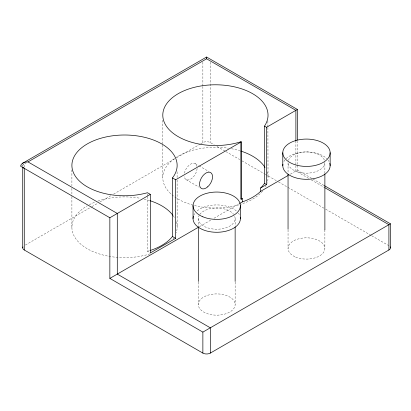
<?xml version="1.0" encoding="UTF-8"?>
<svg xmlns="http://www.w3.org/2000/svg" width="411" height="411" viewBox="0 0 411 411"><rect width="100%" height="100%" fill="white"/><g stroke="black" fill="none" stroke-linecap="round" stroke-linejoin="round"><path stroke-width="0.31" stroke-dasharray="2.06 1.54" d="M290.377 174.172L297.374 170.133L297.415 165.078M297.415 164.451L297.43 141.292M21.613 165.587L26.489 162.771M25.379 245.048L91.386 206.939M91.941 206.62L97.484 203.419M99.703 202.135L110.795 195.734M113.57 194.131L174.583 158.908M176.802 157.624L200.095 144.174M200.65 143.855L202.87 142.576A5.261 3.036 0 0 1 210.309 142.576L214.193 144.816M199.546 226.61L211.218 219.875M213.997 218.267L239.007 203.83M323.935 185.402L312.345 178.718M297.41 170.113L311.795 178.4M308.625 178.343L295.889 170.991L295.889 165.885M311.255 179.864L324.125 187.293M216.967 146.419L225.285 151.222M225.839 151.541L239.705 159.545M241.925 160.829L264.669 173.956M265.223 174.274L276.315 180.681M278.535 181.96L325.122 208.86M325.676 209.184L371.159 235.441M371.714 235.76L388.909 245.686M195.251 163.665L198.549 165.571M199.099 165.89L208.994 171.598M186.044 179.617L199.232 187.231M147.467 196.545L147.467 251.291L150.339 252.945M267.89 121.158L267.905 126.937M267.905 127.574L268.029 177.66M177.1 171.803L177.105 177.542M177.105 180.09L177.141 227.278M324.88 173.437L324.88 162.535A18.418 10.635 0 0 1 306.462 173.17A18.418 10.635 0 0 1 288.049 162.535L288.049 173.437M324.88 229.867L324.88 248.465M295.889 140.988L295.889 165.243M288.049 229.867L288.049 248.465M235.143 218.606L235.143 226.302M235.143 282.09L235.143 304.536A18.418 10.635 0 0 1 207.519 313.742A18.418 10.635 0 0 1 207.519 295.329A18.418 10.635 0 0 1 235.143 304.536M210.309 62.215L210.309 142.576M202.87 62.215L202.87 85.817M202.87 86.454L202.87 142.576M198.308 218.606L198.308 226.302M198.308 282.09L198.308 304.536M162.787 120.269L162.787 144.502M162.787 145.14L162.787 177.66M147.467 193.997L147.467 195.908M71.899 169.856L71.899 185.803M71.899 188.356L71.899 196.016M71.899 196.653L71.899 227.278M24.27 167.241L24.27 164.056A5.261 3.036 0 0 0 22.759 166.517M288.44 160.357A18.418 10.635 0 0 1 307.413 151.916A18.418 10.635 0 0 1 324.782 161.436M283.903 161.487A23.679 13.671 0 0 1 304.119 152.029A23.679 13.671 0 0 1 327.171 159M328.194 160.203A23.679 13.671 0 0 1 329.026 161.487M193.725 215.354A23.679 13.671 0 0 1 194.994 213.175M197.213 210.858A23.679 13.671 0 0 1 236.238 210.858M238.457 213.175A23.679 13.671 0 0 1 239.289 214.46M234.753 216.427A18.418 10.635 0 0 1 215.79 229.225A18.418 10.635 0 0 1 199.176 215.379M199.823 214.383A18.418 10.635 0 0 1 216.725 207.976A18.418 10.635 0 0 1 233.628 214.383M267.124 172.05A52.618 30.378 0 0 1 267.124 183.275M266.061 185.89A52.618 30.378 0 0 1 265.552 186.877M262.619 191.079A52.618 30.378 0 0 1 240.944 204.226M239.233 204.75A52.618 30.378 0 0 1 163.1 180.968A52.618 30.378 0 0 1 228.511 148.237M231.372 148.71A52.618 30.378 0 0 1 239.808 150.745M176.232 221.668A52.618 30.378 0 0 1 176.232 232.893M173.796 237.933A52.618 30.378 0 0 1 173.154 238.878M150.051 253.844A52.618 30.378 0 0 1 82.503 245.567A52.618 30.378 0 0 1 87.312 205.798M89.274 204.719A52.618 30.378 0 0 1 95.748 201.842M97.89 201.077A52.618 30.378 0 0 1 140.48 198.333M144.204 199.104A52.618 30.378 0 0 1 149.486 200.537M173.154 215.677A52.618 30.378 0 0 1 174.66 218.061M149.512 250.684A52.618 30.378 0 0 1 147.467 251.291M184.39 173.185A9.206 5.317 -60 0 1 190.961 163.953A9.206 5.317 -60 0 1 197.049 166.578M197.131 168.572A9.206 5.317 -60 0 1 190.647 179.16A9.206 5.317 -60 0 1 184.164 176.062M295.658 257.075A18.418 10.635 0 0 0 324.782 249.564A18.418 10.635 0 0 0 298.951 238.755A18.418 10.635 0 0 0 295.658 257.075"/><path stroke-width="0.62" d="M22.728 247.833L22.728 166.84M295.889 140.988L295.889 110.348L206.589 58.794L27.989 161.908C25.148 161.939 20.997 162.854 20.55 166.203L109.85 217.758L150.339 194.382L150.339 252.945L175.651 238.334L175.651 179.766L241.231 141.908L241.231 199.176L240.933 199.001L240.933 141.733A52.618 30.378 0 0 1 163.999 121.641A52.618 30.378 0 0 1 219.448 84.877A52.618 30.378 0 0 1 264.499 126.11L266.544 127.292L297.384 109.485L297.43 140.043M22.271 163.455L206.589 57.021L297.425 109.465M241.231 199.176L242.341 198.534L242.341 201.904L239.562 203.507M242.341 201.904A52.618 30.378 0 0 0 260.615 191.356L260.615 187.986L266.544 184.56L266.544 127.292M109.85 217.758L109.85 278.396L198.991 226.934M260.615 191.356L288.173 175.446M109.85 278.396L202.87 332.103L390.404 223.831M22.98 246.913A5.261 3.036 0 0 0 24.27 249.986L202.87 353.095A5.261 3.036 0 0 0 210.309 353.095L388.909 249.986A5.261 3.036 0 0 0 390.203 246.913M242.341 198.534L240.933 199.001M324.485 185.715L390.445 223.805L390.45 247.833M324.68 187.611L388.909 224.694L388.909 249.986M240.933 141.733L241.231 141.908M264.499 126.11L264.499 183.378L266.544 184.56M150.339 194.382L147.467 192.728A52.618 30.378 0 0 1 72.562 170.2A52.618 30.378 0 0 1 131.499 135.276A52.618 30.378 0 0 1 172.45 177.922L175.651 179.766M172.45 177.922L172.45 236.484L175.651 238.334M27.989 161.908L117.289 213.463L117.289 274.101L210.309 327.808L210.309 353.095M330.146 152.743A23.679 13.671 0 0 1 294.625 164.585A23.679 13.671 0 0 1 294.625 140.906A23.679 13.671 0 0 1 330.146 152.743L330.146 165.633M324.88 174.079L324.88 229.867M288.049 174.079L288.049 229.225M282.783 152.743L282.783 165.633M240.404 205.716L240.404 218.606M235.143 226.944L235.143 281.448M206.589 57.067L206.589 58.794M202.87 332.103L202.87 353.095M198.308 226.944L198.308 281.448M193.047 205.716L193.047 218.606M24.27 249.986L24.27 168.351A5.261 3.036 0 0 1 22.98 167.123M329.792 163.295A23.679 13.671 0 0 1 307.279 179.299A23.679 13.671 0 0 1 282.912 164.22M240.276 217.193A23.679 13.671 0 0 1 215.914 232.272A23.679 13.671 0 0 1 193.396 216.268M240.944 151.099A52.618 30.378 0 0 1 264.987 167.483M150.051 200.717A52.618 30.378 0 0 1 172.81 215.215M264.499 183.378A52.618 30.378 0 0 1 260.615 187.986M172.45 236.484A52.618 30.378 0 0 1 150.508 250.366M202.834 216.787A23.679 13.671 0 0 0 240.276 207.129A23.679 13.671 0 0 0 207.067 193.237A23.679 13.671 0 0 0 202.834 216.787M207.719 186.815A9.206 5.317 -60 0 0 210.638 172.553A9.206 5.317 -60 0 0 199.746 182.212A9.206 5.317 -60 0 0 207.719 186.815"/></g></svg>
